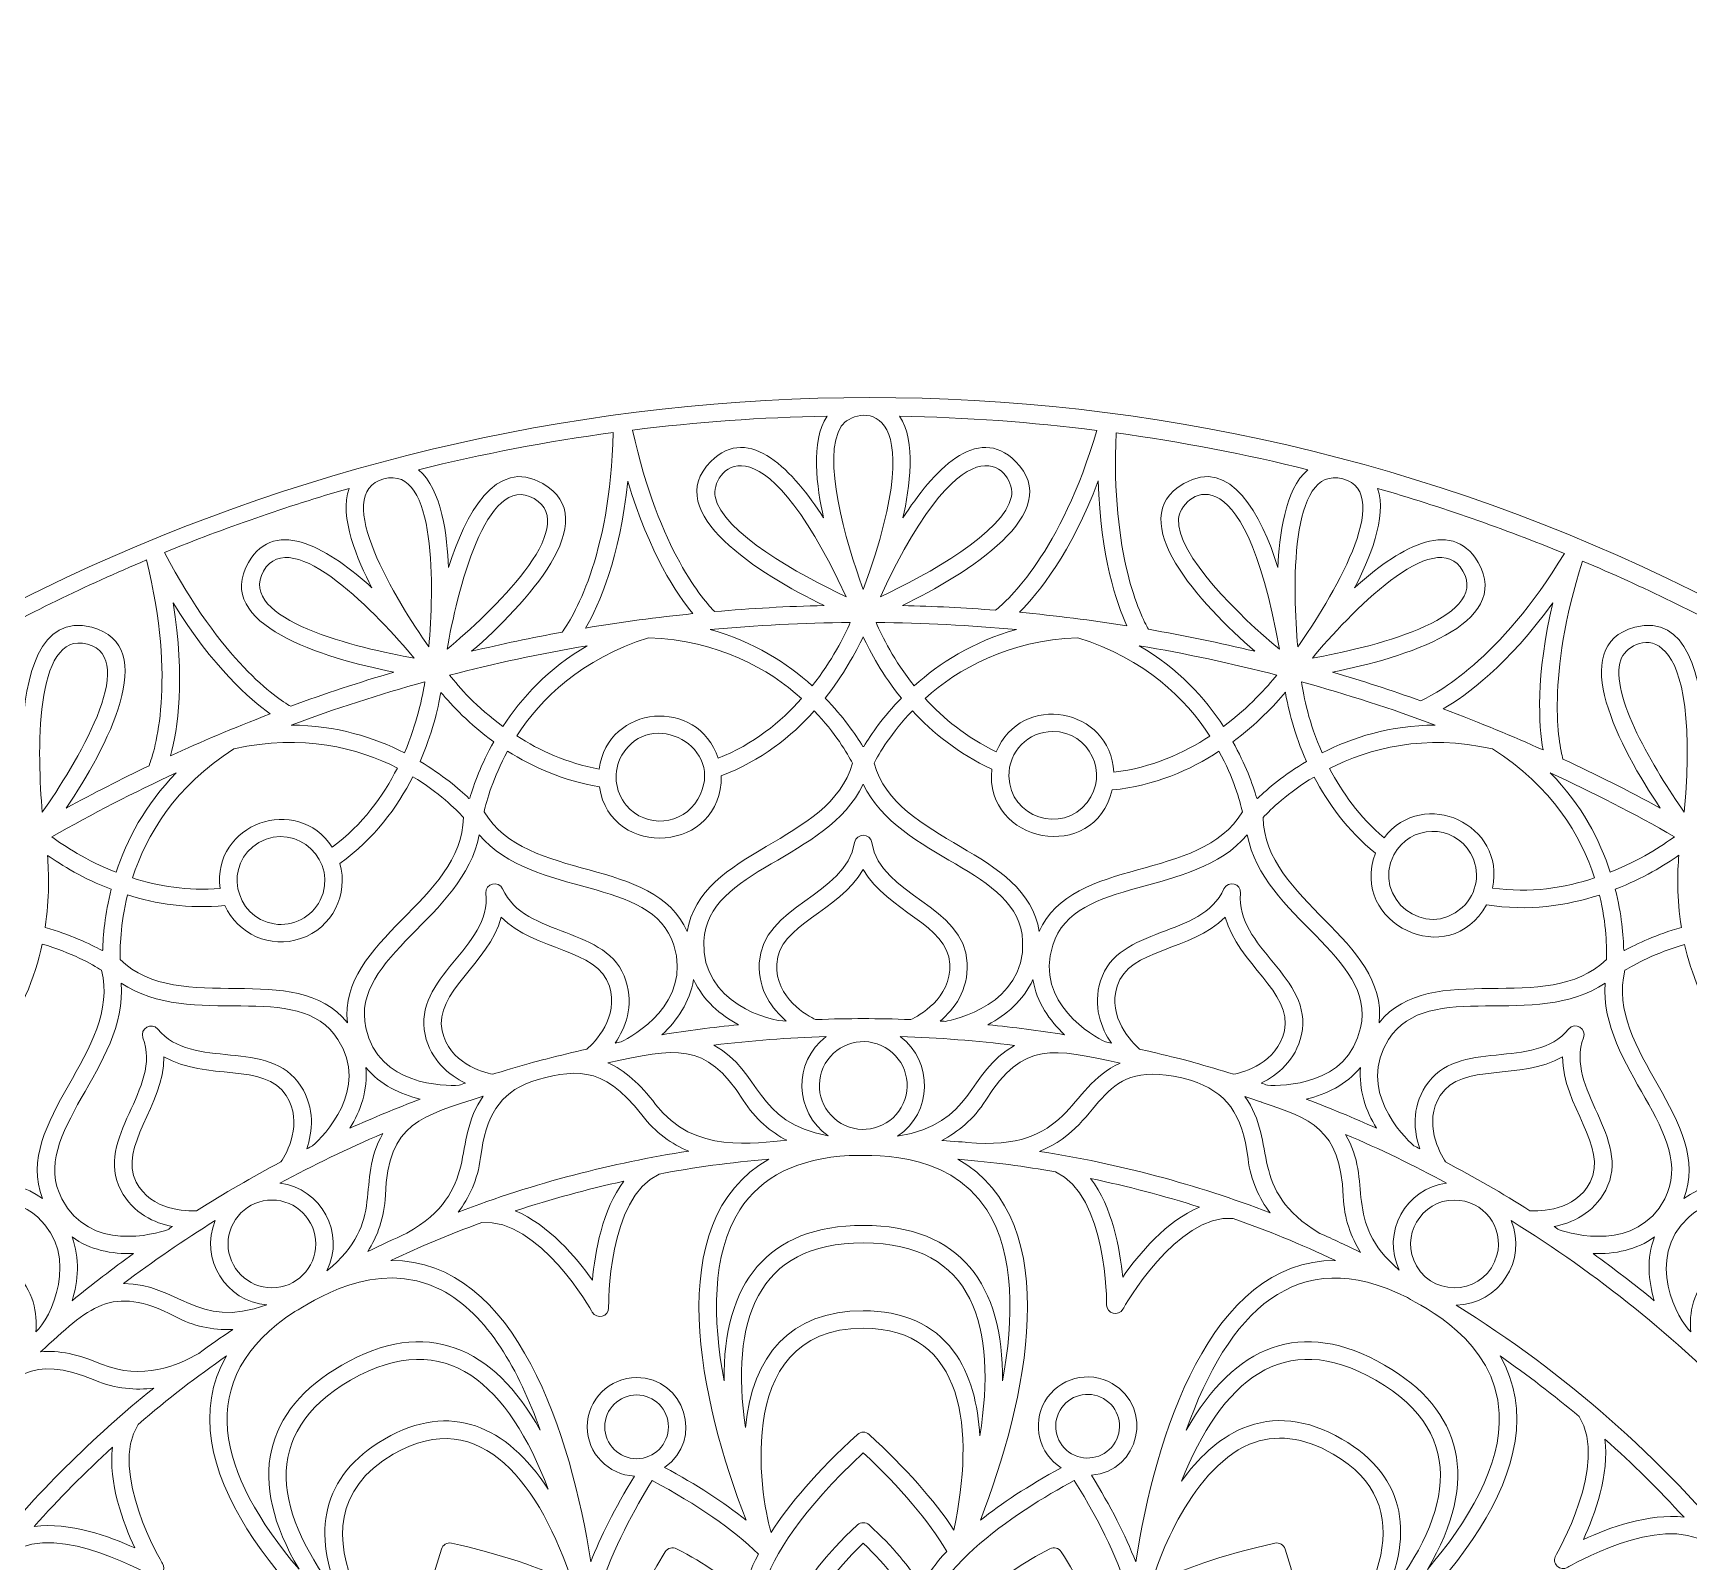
# Model space of a CAD drawing. Header units: inches. Extents: x -25 to 3711, y -26 to 945.
# Drawn here: x 298.4 to 678.3, y 594 to 944.8 of the extents above; entities that cross this region are included whole.
import ezdxf

# ---------------------------------------------------------------- set-up
doc = ezdxf.new("R2010")
doc.units = ezdxf.units.IN
doc.header["$MEASUREMENT"] = 0
doc.layers.add('_U+0421_U+043B_U+043E_U+0439 1', color=7, linetype='Continuous')

# ---------------------------------------------------------------- blocks, each defined once
blk = doc.blocks.new('block 2')
at = {"layer": '_U+0421_U+043B_U+043E_U+0439 1', "lineweight": 0}
for points, knots in [([(750.52, 771.98), (750.4, 772.1), (750.34, 772.18), (750.07, 772.33), (525.97, 944.79), (201.88, 855.08), (93.56, 598.99), (-24.91, 318.93), (179.57, 3), (488.84, 3), (892.5, 3), (1078.2, 519.12), (750.52, 771.98)], [0, 0, 0, 0, 1, 1, 1, 2, 2, 2, 3, 3, 3, 4, 4, 4, 4]), ([(483.8, 854.6), (486.86, 859.18), (505.45, 862.56), (488.84, 817.09), (484.79, 828.19), (479.18, 847.67), (483.8, 854.6)], [0, 0, 0, 0, 1, 1, 1, 2, 2, 2, 2]), ([(484.93, 815.47), (474.21, 820.45), (456.47, 830.26), (454.84, 838.43), (453.77, 843.83), (464.52, 859.35), (484.93, 815.47)], [0, 0, 0, 0, 1, 1, 1, 2, 2, 2, 2]), ([(492.76, 815.47), (513.11, 859.24), (523.93, 843.9), (522.84, 838.43), (521.21, 830.26), (503.48, 820.45), (492.76, 815.47)], [0, 0, 0, 0, 1, 1, 1, 2, 2, 2, 2]), ([(480.55, 856.91), (476.6, 851.15), (478.23, 840.39), (479.74, 833.54), (472.96, 844.13), (462.74, 855.38), (453.88, 846.52), (442.16, 834.8), (465.04, 820.69), (479.84, 813.45), (471.43, 813.26), (463.07, 812.79), (454.76, 812.06), (452.32, 814.47), (442.07, 825.91), (435.9, 853.71), (450.57, 855.54), (465.46, 856.62), (480.55, 856.91)], [0, 0, 0, 0, 1, 1, 1, 2, 2, 2, 3, 3, 3, 4, 4, 4, 5, 5, 5, 6, 6, 6, 6]), ([(542.4, 853.64), (534.29, 825.69), (521.89, 814.52), (519.21, 812.37), (512.12, 812.92), (505, 813.28), (497.85, 813.45), (512.64, 820.69), (535.53, 834.8), (523.8, 846.52), (514.95, 855.38), (504.73, 844.14), (497.95, 833.54), (499.45, 840.39), (501.08, 851.15), (497.14, 856.91), (512.43, 856.62), (527.53, 855.52), (542.4, 853.64)], [0, 0, 0, 0, 1, 1, 1, 2, 2, 2, 3, 3, 3, 4, 4, 4, 5, 5, 5, 6, 6, 6, 6]), ([(431.45, 853.13), (430.86, 824.28), (421.91, 810.27), (419.78, 807.34), (412.81, 806.06), (405.88, 804.6), (398.99, 802.94), (411.39, 813.78), (429.62, 833.19), (415.33, 841.44), (404.48, 847.71), (397.51, 834.21), (393.71, 822.21), (393.4, 829.2), (392.19, 840.09), (386.83, 844.62), (401.42, 848.23), (416.31, 851.08), (431.45, 853.13)], [0, 0, 0, 0, 1, 1, 1, 2, 2, 2, 3, 3, 3, 4, 4, 4, 5, 5, 5, 6, 6, 6, 6]), ([(546.85, 853.05), (561.78, 851), (576.46, 848.18), (590.86, 844.62), (585.5, 840.09), (584.29, 829.2), (583.97, 822.21), (580.17, 834.2), (573.21, 847.71), (562.36, 841.44), (548.06, 833.19), (566.29, 813.78), (578.69, 802.94), (570.61, 804.89), (562.47, 806.57), (554.27, 807.99), (552.47, 811.09), (545.63, 824.93), (546.85, 853.05)], [0, 0, 0, 0, 1, 1, 1, 2, 2, 2, 3, 3, 3, 4, 4, 4, 5, 5, 5, 6, 6, 6, 6]), ([(561.19, 833.38), (561.54, 838.69), (575.9, 851.45), (584.31, 803.41), (575.25, 811), (560.65, 825.07), (561.19, 833.38)], [0, 0, 0, 0, 1, 1, 1, 2, 2, 2, 2]), ([(378.84, 842.52), (391.17, 845.82), (390.31, 816.75), (389.17, 803.96), (381.86, 814.39), (366.5, 839.21), (378.84, 842.52)], [0, 0, 0, 0, 1, 1, 1, 2, 2, 2, 2]), ([(393.37, 803.42), (395.57, 815.97), (402.24, 844.38), (413.33, 837.98), (424.38, 831.6), (403.21, 811.65), (393.37, 803.42)], [0, 0, 0, 0, 1, 1, 1, 2, 2, 2, 2]), ([(598.84, 842.52), (611.17, 839.21), (595.87, 814.46), (588.51, 803.97), (587.39, 816.64), (586.49, 845.83), (598.84, 842.52)], [0, 0, 0, 0, 1, 1, 1, 2, 2, 2, 2]), ([(370.88, 840.34), (368.51, 833.75), (372.88, 823.75), (376.11, 817.52), (366.83, 826), (354.05, 834.19), (347.79, 823.34), (339.55, 809.09), (364.9, 801.38), (381.18, 798.17), (373.21, 795.83), (365.3, 793.21), (357.48, 790.34), (354.33, 792.14), (341.59, 800.62), (328.57, 825.63), (342.33, 831.25), (356.45, 836.17), (370.88, 840.34)], [0, 0, 0, 0, 1, 1, 1, 2, 2, 2, 3, 3, 3, 4, 4, 4, 5, 5, 5, 6, 6, 6, 6]), ([(449.78, 811.59), (441.52, 810.75), (433.31, 809.65), (425.15, 808.28), (428.26, 813.65), (433.04, 824.43), (434.8, 842.01), (439.84, 825.26), (446.13, 815.95), (449.78, 811.59)], [0, 0, 0, 0, 1, 1, 1, 2, 2, 2, 3, 3, 3, 3]), ([(549.34, 808.8), (541.17, 810.1), (532.94, 811.13), (524.67, 811.9), (529.05, 816.26), (536.49, 825.45), (542.76, 842.03), (543.29, 824.58), (546.94, 813.97), (549.34, 808.8)], [0, 0, 0, 0, 1, 1, 1, 2, 2, 2, 3, 3, 3, 3]), ([(649.69, 825.39), (634.79, 800.78), (620.09, 793.1), (616.73, 791.6), (610.04, 793.98), (603.3, 796.17), (596.51, 798.17), (612.77, 801.38), (638.14, 809.08), (629.9, 823.34), (623.64, 834.18), (610.87, 826.01), (601.58, 817.52), (604.8, 823.75), (609.17, 833.75), (606.81, 840.34), (621.44, 836.11), (635.75, 831.11), (649.69, 825.39)], [0, 0, 0, 0, 1, 1, 1, 2, 2, 2, 3, 3, 3, 4, 4, 4, 5, 5, 5, 6, 6, 6, 6]), ([(385.82, 801.39), (373.27, 803.58), (344.86, 810.27), (351.25, 821.35), (357.69, 832.49), (377.81, 810.95), (385.82, 801.39)], [0, 0, 0, 0, 1, 1, 1, 2, 2, 2, 2]), ([(591.87, 801.39), (600.05, 811.16), (620.04, 832.42), (626.43, 821.35), (632.81, 810.29), (604.51, 803.6), (591.87, 801.39)], [0, 0, 0, 0, 1, 1, 1, 2, 2, 2, 2]), ([(324.41, 823.9), (331.3, 795.87), (326.28, 780.03), (324.98, 776.67), (318.56, 773.61), (312.23, 770.39), (306.01, 766.99), (315.24, 780.74), (327.8, 804.2), (311.86, 808.47), (299.76, 811.71), (296.53, 796.87), (295.96, 784.29), (293.86, 790.92), (289.91, 801.04), (283.65, 804.1), (296.83, 811.39), (310.43, 818.01), (324.41, 823.9)], [0, 0, 0, 0, 1, 1, 1, 2, 2, 2, 3, 3, 3, 4, 4, 4, 5, 5, 5, 6, 6, 6, 6]), ([(694.03, 804.1), (687.78, 801.03), (683.83, 790.92), (681.73, 784.29), (681.16, 796.85), (677.93, 811.71), (665.82, 808.46), (649.89, 804.19), (662.44, 780.74), (671.68, 766.99), (664.38, 770.97), (656.93, 774.71), (649.36, 778.22), (648.43, 781.65), (645.38, 796.79), (653.85, 823.66), (667.63, 817.83), (681.04, 811.29), (694.03, 804.1)], [0, 0, 0, 0, 1, 1, 1, 2, 2, 2, 3, 3, 3, 4, 4, 4, 5, 5, 5, 6, 6, 6, 6]), ([(330.52, 814.06), (339.68, 799.24), (348.14, 791.87), (352.8, 788.59), (343.84, 785.16), (337.09, 782.25), (329.93, 778.97), (331.54, 784.96), (333.37, 796.62), (330.52, 814.06)], [0, 0, 0, 0, 1, 1, 1, 2, 2, 2, 3, 3, 3, 3]), ([(644.8, 780.32), (637.8, 783.45), (630.81, 786.39), (621.85, 789.73), (627.23, 792.83), (636.75, 799.78), (647.05, 814.1), (643.05, 797.13), (643.82, 785.93), (644.8, 780.32)], [0, 0, 0, 0, 1, 1, 1, 2, 2, 2, 3, 3, 3, 3]), ([(677.19, 766.05), (670.4, 775.72), (659.94, 793.08), (662.61, 800.97), (664.38, 806.2), (681.46, 814.26), (677.19, 766.05)], [0, 0, 0, 0, 1, 1, 1, 2, 2, 2, 2]), ([(477.15, 795.04), (471.42, 800.19), (463.72, 805.18), (453.71, 807.93), (464.31, 808.91), (475.04, 809.45), (485.87, 809.54), (484.48, 806.37), (481.68, 800.8), (477.15, 795.04)], [0, 0, 0, 0, 1, 1, 1, 2, 2, 2, 3, 3, 3, 3]), ([(500.54, 795.04), (495.9, 800.82), (493.14, 806.39), (491.78, 809.54), (502.62, 809.45), (513.36, 808.91), (523.97, 807.93), (513.97, 805.18), (506.26, 800.19), (500.54, 795.04)], [0, 0, 0, 0, 1, 1, 1, 2, 2, 2, 3, 3, 3, 3]), ([(300.5, 766.05), (299.37, 778.72), (298.47, 807.9), (310.83, 804.6), (323.15, 801.3), (307.87, 776.55), (300.5, 766.05)], [0, 0, 0, 0, 1, 1, 1, 2, 2, 2, 2]), ([(474.68, 792.09), (469.92, 786.75), (463.63, 781.59), (455.55, 778.39), (450.96, 792.58), (430.21, 790.72), (428.25, 775.93), (420.86, 777.3), (414.54, 780.2), (409.35, 783.53), (414.87, 792.04), (424.17, 801.25), (439.6, 806.05), (455.77, 805.4), (467.14, 798.9), (474.68, 792.09)], [0, 0, 0, 0, 1, 1, 1, 2, 2, 2, 3, 3, 3, 4, 4, 4, 5, 5, 5, 5]), ([(497.59, 792.22), (493.44, 787.97), (490.62, 783.89), (488.94, 781.12), (488.91, 781.12), (488.77, 781.12), (488.74, 781.12), (487.06, 783.89), (484.24, 787.97), (480.09, 792.22), (484.33, 797.54), (487.15, 802.73), (488.81, 806.29), (490.46, 802.73), (493.27, 797.54), (497.59, 792.22)], [0, 0, 0, 0, 1, 1, 1, 2, 2, 2, 3, 3, 3, 4, 4, 4, 5, 5, 5, 5]), ([(568.36, 783.5), (562.38, 779.57), (554.96, 776.21), (546.34, 775.21), (545.58, 790), (525.08, 793.74), (519.33, 779.89), (512.55, 783.13), (507.19, 787.57), (503.04, 792.12), (510.58, 798.92), (521.94, 805.4), (538.09, 806.05), (553.54, 801.24), (562.83, 792.03), (568.36, 783.5)], [0, 0, 0, 0, 1, 1, 1, 2, 2, 2, 3, 3, 3, 4, 4, 4, 5, 5, 5, 5]), ([(406.17, 785.7), (400.17, 790.1), (396.05, 794.79), (393.93, 797.47), (404.17, 800.13), (414.7, 802.4), (425.53, 804.24), (416.55, 798.99), (410.38, 792.17), (406.17, 785.7)], [0, 0, 0, 0, 1, 1, 1, 2, 2, 2, 3, 3, 3, 3]), ([(571.5, 785.71), (567.3, 792.17), (561.13, 798.99), (552.15, 804.24), (562.83, 802.43), (573.36, 800.17), (583.72, 797.48), (581.55, 794.8), (577.39, 790.12), (571.5, 785.71)], [0, 0, 0, 0, 1, 1, 1, 2, 2, 2, 3, 3, 3, 3]), ([(383.58, 779.65), (376.71, 783.14), (367.98, 785.96), (357.6, 786.03), (367.63, 789.76), (377.86, 793.07), (388.26, 795.95), (387.73, 792.54), (386.47, 786.41), (383.58, 779.65)], [0, 0, 0, 0, 1, 1, 1, 2, 2, 2, 3, 3, 3, 3]), ([(594.1, 779.65), (591.1, 786.46), (589.88, 792.58), (589.39, 795.96), (599.8, 793.08), (610.04, 789.76), (620.08, 786.03), (609.7, 785.96), (600.97, 783.14), (594.1, 779.65)], [0, 0, 0, 0, 1, 1, 1, 2, 2, 2, 3, 3, 3, 3]), ([(404.06, 782.21), (401.15, 777.03), (399.49, 772.36), (398.58, 769.25), (398.55, 769.24), (398.42, 769.21), (398.39, 769.19), (396.05, 771.44), (392.27, 774.65), (387.16, 777.68), (389.88, 783.91), (391.26, 789.66), (391.94, 793.53), (394.45, 790.51), (398.51, 786.23), (404.06, 782.21)], [0, 0, 0, 0, 1, 1, 1, 2, 2, 2, 3, 3, 3, 4, 4, 4, 5, 5, 5, 5]), ([(433.47, 779.1), (439.96, 790.33), (457.76, 780.9), (450.91, 769.03), (447.45, 763.03), (439, 762.2), (434.47, 767.61), (431.81, 770.8), (431.34, 775.41), (433.47, 779.1)], [0, 0, 0, 0, 1, 1, 1, 2, 2, 2, 3, 3, 3, 3]), ([(590.52, 777.68), (585.42, 774.65), (581.64, 771.44), (579.3, 769.19), (579.27, 769.21), (579.13, 769.24), (579.1, 769.25), (578.2, 772.36), (576.53, 777.03), (573.62, 782.21), (579.09, 786.25), (583.16, 790.53), (585.69, 793.55), (586.35, 789.68), (587.72, 783.94), (590.52, 777.68)], [0, 0, 0, 0, 1, 1, 1, 2, 2, 2, 3, 3, 3, 4, 4, 4, 5, 5, 5, 5]), ([(456.25, 774.37), (465.37, 777.8), (472.36, 783.43), (477.6, 789.27), (482.42, 784.24), (485.21, 779.49), (486.38, 777.26), (481.23, 758.89), (451.35, 757.52), (448.48, 738.62), (440.8, 756.13), (411.59, 749.72), (401.86, 766.13), (402.42, 768.59), (403.89, 773.92), (407.26, 780.04), (412.98, 776.41), (420, 773.26), (428.3, 771.85), (430.94, 754.84), (456.69, 756.85), (456.25, 774.37)], [0, 0, 0, 0, 1, 1, 1, 2, 2, 2, 3, 3, 3, 4, 4, 4, 5, 5, 5, 6, 6, 6, 7, 7, 7, 7]), ([(545.97, 771.14), (555.67, 772.09), (563.88, 775.72), (570.45, 780), (573.8, 773.9), (575.27, 768.58), (575.82, 766.13), (566.1, 749.72), (536.88, 756.13), (529.21, 738.62), (526.33, 757.52), (496.45, 758.89), (491.31, 777.26), (492.48, 779.49), (495.28, 784.26), (500.12, 789.3), (504.7, 784.31), (510.67, 779.45), (518.33, 775.94), (516.49, 758.87), (541.85, 754.01), (545.97, 771.14)], [0, 0, 0, 0, 1, 1, 1, 2, 2, 2, 3, 3, 3, 4, 4, 4, 5, 5, 5, 6, 6, 6, 7, 7, 7, 7]), ([(381.95, 776.16), (378.74, 769.77), (374, 763.15), (367.03, 757.98), (358.98, 770.41), (339.36, 763.4), (341.29, 748.52), (333.85, 747.94), (327.04, 749.09), (321.19, 750.94), (324.35, 760.64), (330.93, 771.99), (344.47, 780.56), (360.25, 784.12), (372.91, 780.79), (381.95, 776.16)], [0, 0, 0, 0, 1, 1, 1, 2, 2, 2, 3, 3, 3, 4, 4, 4, 5, 5, 5, 5]), ([(522.26, 774.26), (522.15, 779.98), (526.7, 784.55), (532.31, 784.55), (540.83, 784.55), (545.29, 774.76), (540.24, 768.29), (534.42, 760.85), (522.47, 764.82), (522.26, 774.26)], [0, 0, 0, 0, 1, 1, 1, 2, 2, 2, 3, 3, 3, 3]), ([(633.22, 780.55), (646.9, 771.91), (653.49, 760.61), (656.62, 750.94), (649.83, 748.69), (641.8, 747.37), (633.21, 748.63), (636.32, 763.16), (617.43, 771.97), (608.32, 760.15), (602.65, 765), (598.65, 770.63), (595.82, 776.07), (604.91, 780.7), (617.59, 784.07), (633.22, 780.55)], [0, 0, 0, 0, 1, 1, 1, 2, 2, 2, 3, 3, 3, 4, 4, 4, 5, 5, 5, 5]), ([(331.23, 775.06), (323.99, 767.69), (319.83, 759.55), (317.45, 752.25), (310.59, 754.92), (305.44, 758.33), (302.68, 760.38), (311.96, 765.66), (321.48, 770.56), (331.23, 775.06)], [0, 0, 0, 0, 1, 1, 1, 2, 2, 2, 3, 3, 3, 3]), ([(660.23, 752.26), (657.85, 759.56), (653.7, 767.7), (646.45, 775.06), (656.19, 770.57), (665.7, 765.68), (674.97, 760.4), (672.17, 758.36), (666.98, 754.96), (660.23, 752.26)], [0, 0, 0, 0, 1, 1, 1, 2, 2, 2, 3, 3, 3, 3]), ([(359.75, 737.01), (367.06, 739.49), (370.83, 747.22), (368.75, 754.27), (376.67, 759.94), (381.96, 767.19), (385.51, 774.18), (391.47, 770.57), (395.4, 766.7), (397.1, 764.85), (396.89, 745.78), (368.38, 736.72), (370.49, 717.72), (358.55, 732.65), (332.01, 718.91), (318.36, 732.22), (318.29, 734.7), (318.38, 740.24), (320.07, 747.03), (326.51, 745.03), (334.06, 743.82), (342.4, 744.6), (345.33, 738.06), (352.8, 734.65), (359.75, 737.01)], [0, 0, 0, 0, 1, 1, 1, 2, 2, 2, 3, 3, 3, 4, 4, 4, 5, 5, 5, 6, 6, 6, 7, 7, 7, 8, 8, 8, 8]), ([(525.41, 736.41), (526.06, 721.86), (509.56, 718.39), (507.68, 718.04), (507.29, 718.07), (506.9, 718.09), (506.5, 718.11), (509.67, 720.82), (512.97, 725.15), (512.7, 731.36), (512.1, 744.73), (492.78, 746.75), (490.82, 759.07), (490.46, 761.3), (487.23, 761.31), (486.87, 759.07), (484.9, 746.75), (465.58, 744.73), (464.99, 731.36), (464.71, 725.15), (468.01, 720.82), (471.18, 718.11), (467.6, 717.9), (451.64, 722.34), (452.27, 736.41), (453.02, 753.19), (480.48, 754.97), (488.84, 772.44), (497.2, 754.97), (524.66, 753.19), (525.41, 736.41)], [0, 0, 0, 0, 1, 1, 1, 2, 2, 2, 3, 3, 3, 4, 4, 4, 5, 5, 5, 6, 6, 6, 7, 7, 7, 8, 8, 8, 9, 9, 9, 10, 10, 10, 10]), ([(631.8, 744.8), (641.41, 743.21), (650.29, 744.59), (657.74, 747.02), (659.4, 740.26), (659.44, 734.75), (659.34, 732.23), (645.7, 718.9), (619.14, 732.65), (607.19, 717.72), (609.3, 736.72), (580.82, 745.77), (580.58, 764.83), (582.29, 766.65), (586.27, 770.5), (592.26, 774.1), (595.4, 768.13), (599.89, 761.94), (606.34, 756.6), (600.22, 740.54), (623.34, 729.27), (631.8, 744.8)], [0, 0, 0, 0, 1, 1, 1, 2, 2, 2, 3, 3, 3, 4, 4, 4, 5, 5, 5, 6, 6, 6, 7, 7, 7, 7]), ([(350.21, 759.05), (358.86, 764.05), (368.66, 754.62), (364.25, 745.82), (364.25, 745.82), (364.25, 745.82), (364.25, 745.82), (362.31, 741.95), (358.04, 739.71), (353.7, 740.39), (344.51, 741.84), (341.9, 754.26), (350.21, 759.05)], [0, 0, 0, 0, 1, 1, 1, 2, 2, 2, 3, 3, 3, 4, 4, 4, 4]), ([(445.38, 735.5), (449.59, 722.2), (435.97, 714.65), (433.3, 713.31), (432.84, 713.22), (432.38, 713.14), (431.92, 713.05), (434.25, 716.47), (436.26, 721.47), (434.4, 727.33), (430.37, 740.09), (411.18, 737.05), (406.1, 748.44), (405.18, 750.5), (402.05, 749.67), (402.28, 747.42), (403.57, 735), (385.44, 728.06), (388.32, 714.99), (389.64, 709.02), (393.83, 705.7), (397.55, 703.88), (397.06, 703.72), (396.58, 703.55), (396.1, 703.38), (392.69, 703.21), (377.69, 703.18), (374.73, 716.57), (371.11, 732.98), (397.18, 741.81), (400.73, 760.84), (413.32, 746.13), (440.31, 751.52), (445.38, 735.5)], [0, 0, 0, 0, 1, 1, 1, 2, 2, 2, 3, 3, 3, 4, 4, 4, 5, 5, 5, 6, 6, 6, 7, 7, 7, 8, 8, 8, 9, 9, 9, 10, 10, 10, 11, 11, 11, 11]), ([(602.95, 716.57), (600.01, 703.22), (584.98, 703.21), (581.58, 703.38), (581.1, 703.55), (580.62, 703.72), (580.14, 703.88), (583.86, 705.69), (588.05, 709.02), (589.37, 714.99), (592.25, 728.05), (574.11, 735.01), (575.4, 747.41), (575.64, 749.67), (572.51, 750.5), (571.59, 748.44), (566.5, 737.04), (547.32, 740.09), (543.28, 727.33), (541.43, 721.47), (543.43, 716.47), (545.76, 713.04), (545.3, 713.14), (544.84, 713.22), (544.38, 713.31), (541.71, 714.64), (528.08, 722.15), (532.3, 735.5), (537.37, 751.52), (564.36, 746.13), (576.95, 760.84), (580.51, 741.8), (606.57, 732.98), (602.95, 716.57)], [0, 0, 0, 0, 1, 1, 1, 2, 2, 2, 3, 3, 3, 4, 4, 4, 5, 5, 5, 6, 6, 6, 7, 7, 7, 8, 8, 8, 9, 9, 9, 10, 10, 10, 11, 11, 11, 11]), ([(610.56, 756.22), (614.25, 763.31), (624.26, 763.41), (628.19, 756.6), (630.54, 752.53), (629.75, 747.35), (626.28, 744.16), (617.91, 736.45), (605.43, 746.37), (610.56, 756.22)], [0, 0, 0, 0, 1, 1, 1, 2, 2, 2, 3, 3, 3, 3]), ([(301.67, 756.13), (304.88, 753.87), (309.9, 750.78), (316.31, 748.34), (314.84, 742.58), (314.44, 737.64), (314.37, 734.39), (314.34, 734.38), (314.23, 734.31), (314.2, 734.29), (311.36, 735.85), (306.86, 737.99), (301.16, 739.59), (302.17, 746.31), (302.01, 752.21), (301.67, 756.13)], [0, 0, 0, 0, 1, 1, 1, 2, 2, 2, 3, 3, 3, 4, 4, 4, 5, 5, 5, 5]), ([(676.53, 739.59), (670.82, 737.99), (666.33, 735.85), (663.49, 734.29), (663.46, 734.31), (663.34, 734.38), (663.31, 734.39), (663.24, 737.64), (662.84, 742.58), (661.38, 748.33), (667.7, 750.82), (672.74, 753.9), (675.97, 756.16), (675.6, 752.25), (675.44, 746.36), (676.53, 739.59)], [0, 0, 0, 0, 1, 1, 1, 2, 2, 2, 3, 3, 3, 4, 4, 4, 5, 5, 5, 5]), ([(499.77, 718.44), (491.77, 718.74), (485.96, 718.74), (477.91, 718.44), (476.21, 719.25), (468.63, 723.3), (468.98, 731.18), (469.39, 740.28), (483.29, 743.21), (488.84, 752.87), (494.39, 743.21), (508.3, 740.28), (508.7, 731.18), (509.05, 723.3), (501.47, 719.25), (499.77, 718.44)], [0, 0, 0, 0, 1, 1, 1, 2, 2, 2, 3, 3, 3, 4, 4, 4, 5, 5, 5, 5]), ([(425.46, 711.67), (422.38, 710.98), (419.33, 710.23), (416.29, 709.43), (415.53, 709.46), (404.57, 706.13), (403.85, 705.91), (401.53, 706.39), (393.84, 708.51), (392.23, 715.85), (390.26, 724.74), (402.93, 731.16), (405.79, 741.94), (413.66, 734.04), (427.84, 734.81), (430.59, 726.13), (432.87, 718.93), (427.19, 713.21), (425.46, 711.67)], [0, 0, 0, 0, 1, 1, 1, 2, 2, 2, 3, 3, 3, 4, 4, 4, 5, 5, 5, 6, 6, 6, 6]), ([(573.83, 705.91), (570.8, 706.85), (567.75, 707.74), (564.69, 708.57), (564.09, 708.92), (552.85, 711.53), (552.23, 711.67), (550.49, 713.21), (544.82, 718.93), (547.09, 726.13), (549.84, 734.81), (564.03, 734.04), (571.89, 741.94), (574.75, 731.17), (587.42, 724.74), (585.46, 715.85), (583.84, 708.51), (576.15, 706.39), (573.83, 705.91)], [0, 0, 0, 0, 1, 1, 1, 2, 2, 2, 3, 3, 3, 4, 4, 4, 5, 5, 5, 6, 6, 6, 6]), ([(300.47, 735.78), (307.16, 733.83), (311.96, 731.12), (314.08, 729.77), (318.81, 711.29), (293.62, 695.16), (300.57, 677.36), (285.18, 688.68), (263.1, 668.54), (246.47, 677.87), (245.75, 680.25), (244.41, 685.62), (244.29, 692.62), (251.02, 692.35), (258.64, 693.14), (266.49, 696.05), (274.48, 686.12), (291.48, 691.32), (291.48, 704.91), (291.48, 707.54), (290.71, 710.1), (289.43, 712.21), (295.61, 719.73), (298.85, 728.11), (300.47, 735.78)], [0, 0, 0, 0, 1, 1, 1, 2, 2, 2, 3, 3, 3, 4, 4, 4, 5, 5, 5, 6, 6, 6, 7, 7, 7, 8, 8, 8, 8]), ([(686.35, 715.12), (676.21, 701.18), (695.87, 684.5), (707.89, 697.14), (715.51, 693.68), (724.09, 692.06), (733.52, 692.57), (733.37, 685.61), (731.98, 680.28), (731.23, 677.88), (714.61, 668.52), (692.51, 688.68), (677.11, 677.36), (684.07, 695.15), (658.9, 711.27), (663.6, 729.75), (665.72, 731.06), (670.56, 733.75), (677.28, 735.68), (678.77, 729.1), (681.5, 721.95), (686.35, 715.12)], [0, 0, 0, 0, 1, 1, 1, 2, 2, 2, 3, 3, 3, 4, 4, 4, 5, 5, 5, 6, 6, 6, 7, 7, 7, 7]), ([(318.62, 726.83), (334.57, 715.9), (359.28, 728.06), (368.31, 713.91), (375.67, 702.39), (365.05, 691.76), (362.52, 689.48), (362.07, 689.25), (361.61, 689.03), (361.15, 688.81), (362.5, 692.71), (363.11, 698.03), (359.82, 703.18), (352.62, 714.46), (334.88, 706.55), (327.02, 716.24), (325.59, 717.99), (322.79, 716.38), (323.6, 714.26), (328.05, 702.61), (312.34, 691.2), (318.5, 679.33), (321.34, 673.86), (326.29, 671.75), (330.36, 670.98), (329.97, 670.72), (329.59, 670.46), (329.2, 670.19), (326.37, 669.25), (311.4, 664.96), (304.97, 677.34), (297.22, 692.25), (320.12, 707.52), (318.62, 726.83)], [0, 0, 0, 0, 1, 1, 1, 2, 2, 2, 3, 3, 3, 4, 4, 4, 5, 5, 5, 6, 6, 6, 7, 7, 7, 8, 8, 8, 9, 9, 9, 10, 10, 10, 11, 11, 11, 11]), ([(442.66, 714.97), (446.08, 718.17), (449.07, 722.45), (449.92, 727.63), (452.09, 722.83), (456.1, 719.47), (460.24, 717.26), (454.34, 716.68), (448.48, 715.9), (442.66, 714.97)], [0, 0, 0, 0, 1, 1, 1, 2, 2, 2, 3, 3, 3, 3]), ([(517.45, 717.27), (521.59, 719.47), (525.59, 722.83), (527.76, 727.63), (528.61, 722.45), (531.6, 718.17), (535.03, 714.97), (529.21, 715.9), (523.35, 716.68), (517.45, 717.27)], [0, 0, 0, 0, 1, 1, 1, 2, 2, 2, 3, 3, 3, 3]), ([(672.72, 677.34), (666.29, 664.96), (651.32, 669.25), (648.49, 670.19), (648.1, 670.45), (647.71, 670.72), (647.32, 670.98), (651.39, 671.75), (656.35, 673.86), (659.18, 679.33), (665.35, 691.2), (649.63, 702.61), (654.09, 714.26), (654.9, 716.38), (652.1, 718), (650.67, 716.24), (642.81, 706.56), (625.06, 714.46), (617.86, 703.18), (614.57, 698.03), (615.19, 692.71), (616.53, 688.81), (616.08, 689.03), (615.62, 689.25), (615.16, 689.48), (612.63, 691.76), (602.02, 702.39), (609.38, 713.91), (618.42, 728.07), (643.09, 715.88), (659.06, 726.83), (657.57, 707.54), (680.46, 692.24), (672.72, 677.34)], [0, 0, 0, 0, 1, 1, 1, 2, 2, 2, 3, 3, 3, 4, 4, 4, 5, 5, 5, 6, 6, 6, 7, 7, 7, 8, 8, 8, 9, 9, 9, 10, 10, 10, 11, 11, 11, 11]), ([(480.33, 714.53), (472.66, 708.7), (473.03, 697.17), (480.82, 691.77), (463.82, 694.9), (465.64, 706.43), (454.59, 712.59), (463.06, 713.61), (471.65, 714.27), (480.33, 714.53)], [0, 0, 0, 0, 1, 1, 1, 2, 2, 2, 3, 3, 3, 3]), ([(480.12, 708.35), (482.91, 713.17), (489.06, 714.82), (493.88, 712.04), (498.69, 709.26), (500.34, 703.09), (497.56, 698.28), (494.79, 693.48), (488.62, 691.82), (483.81, 694.6), (478.99, 697.38), (477.34, 703.53), (480.12, 708.35)], [0, 0, 0, 0, 1, 1, 1, 2, 2, 2, 3, 3, 3, 4, 4, 4, 4]), ([(523.54, 712.53), (512.51, 706.3), (514.35, 694.52), (496.71, 691.66), (504.71, 697.05), (504.99, 708.74), (497.33, 714.53), (506.17, 714.27), (514.92, 713.6), (523.54, 712.53)], [0, 0, 0, 0, 1, 1, 1, 2, 2, 2, 3, 3, 3, 3]), ([(461.28, 699.98), (464.07, 695.55), (467.66, 692.64), (471.33, 690.74), (464.03, 690.26), (450.05, 687.35), (441.21, 698.98), (437.63, 703.69), (434.1, 706.82), (430.24, 708.54), (445.68, 711.81), (452.64, 713.67), (461.28, 699.98)], [0, 0, 0, 0, 1, 1, 1, 2, 2, 2, 3, 3, 3, 4, 4, 4, 4]), ([(547.8, 708.46), (535.22, 702.69), (536.71, 688.07), (512.6, 690.25), (511.92, 690.35), (507.53, 690.66), (506.84, 690.71), (510.53, 692.61), (514.15, 695.53), (516.96, 699.98), (525.6, 713.67), (532.42, 711.74), (547.8, 708.46)], [0, 0, 0, 0, 1, 1, 1, 2, 2, 2, 3, 3, 3, 4, 4, 4, 4]), ([(529.29, 688.2), (545.35, 694.76), (541.63, 710.67), (563.92, 704.53), (572.24, 701.85), (575.79, 696.88), (577.11, 686.52), (577.76, 681.44), (579.72, 677.35), (582.17, 674.11), (565.18, 680.65), (547.47, 685.37), (529.29, 688.2)], [0, 0, 0, 0, 1, 1, 1, 2, 2, 2, 3, 3, 3, 4, 4, 4, 4]), ([(355.26, 685.78), (348.68, 682.31), (342.22, 678.58), (335.91, 674.58), (333.63, 674.46), (325.51, 674.51), (322.05, 681.17), (317.86, 689.25), (328.43, 698.74), (328.41, 709.88), (338.05, 704.28), (351.55, 708.71), (356.45, 701.03), (360.49, 694.7), (356.56, 687.77), (355.26, 685.78)], [0, 0, 0, 0, 1, 1, 1, 2, 2, 2, 3, 3, 3, 4, 4, 4, 5, 5, 5, 5]), ([(374.73, 707.48), (378.02, 703.46), (382.68, 701.26), (387.2, 700.19), (381.76, 698.13), (376.38, 695.9), (371.08, 693.51), (373.52, 697.46), (375.24, 702.31), (374.73, 707.48)], [0, 0, 0, 0, 1, 1, 1, 2, 2, 2, 3, 3, 3, 3]), ([(395.89, 674.25), (398.39, 677.51), (400.39, 681.64), (401.05, 686.8), (402.27, 696.42), (405.42, 701.39), (412.54, 704.19), (422.05, 706.86), (428.89, 708.57), (438.03, 696.56), (441.18, 692.41), (444.99, 689.84), (448.79, 688.26), (431.33, 685.57), (413.46, 680.98), (395.89, 674.25)], [0, 0, 0, 0, 1, 1, 1, 2, 2, 2, 3, 3, 3, 4, 4, 4, 5, 5, 5, 5]), ([(606.6, 693.51), (601.3, 695.9), (595.93, 698.13), (590.49, 700.19), (595, 701.26), (599.66, 703.46), (602.95, 707.48), (602.44, 702.31), (604.17, 697.46), (606.6, 693.51)], [0, 0, 0, 0, 1, 1, 1, 2, 2, 2, 3, 3, 3, 3]), ([(641.78, 674.58), (635.47, 678.58), (629.01, 682.3), (622.43, 685.78), (621.16, 687.75), (617.22, 694.75), (621.23, 701.03), (626.14, 708.71), (639.64, 704.29), (649.28, 709.88), (649.25, 698.73), (659.83, 689.26), (655.63, 681.17), (652.15, 674.46), (644.09, 674.44), (641.78, 674.58)], [0, 0, 0, 0, 1, 1, 1, 2, 2, 2, 3, 3, 3, 4, 4, 4, 5, 5, 5, 5]), ([(384.13, 669.4), (381.12, 668.07), (378.14, 666.67), (375.19, 665.23), (377.37, 668.69), (379, 672.96), (379.2, 678.13), (379.85, 694.8), (387.51, 696.29), (401.66, 700.89), (394.13, 690.25), (401.23, 679.23), (384.13, 669.4)], [0, 0, 0, 0, 1, 1, 1, 2, 2, 2, 3, 3, 3, 4, 4, 4, 4]), ([(598.96, 677.86), (599.16, 672.72), (600.77, 668.47), (602.94, 665.01), (599.85, 666.53), (596.73, 668), (593.59, 669.39), (576.9, 679.33), (584.05, 690.18), (576.38, 700.77), (579.81, 699.65), (580.15, 699.53), (580.15, 699.53), (591.4, 695.68), (598.34, 693.57), (598.96, 677.86)], [0, 0, 0, 0, 1, 1, 1, 2, 2, 2, 3, 3, 3, 4, 4, 4, 5, 5, 5, 5]), ([(378.62, 692.29), (372.15, 681.3), (379.68, 672.1), (365.81, 660.8), (370.07, 669.47), (364.48, 679.68), (354.99, 680.91), (362.66, 685.05), (370.54, 688.85), (378.62, 692.29)], [0, 0, 0, 0, 1, 1, 1, 2, 2, 2, 3, 3, 3, 3]), ([(622.68, 680.91), (613.21, 679.69), (607.74, 669.55), (611.79, 660.98), (598.65, 672.16), (605.96, 681.26), (599.48, 692.1), (607.41, 688.72), (615.15, 684.98), (622.68, 680.91)], [0, 0, 0, 0, 1, 1, 1, 2, 2, 2, 3, 3, 3, 3]), ([(485.63, 687.24), (489.21, 687.15), (508.07, 689.01), (517.17, 674.77), (523.67, 664.61), (523.38, 649.64), (520.79, 635.55), (521.04, 657.45), (511.23, 671.22), (488.84, 671.22), (466.84, 671.22), (456.63, 657.9), (456.9, 635.52), (454.3, 649.62), (454, 664.59), (460.51, 674.77), (465.41, 682.43), (473.86, 686.61), (485.63, 687.24)], [0, 0, 0, 0, 1, 1, 1, 2, 2, 2, 3, 3, 3, 4, 4, 4, 5, 5, 5, 6, 6, 6, 6]), ([(248.12, 672.73), (266.37, 666.29), (287.05, 684.45), (299.45, 673.11), (309.37, 664.04), (302.34, 649.75), (299.02, 646.8), (299.35, 650.95), (298.62, 656.35), (294.03, 660.55), (284.16, 669.58), (269.07, 657.35), (258.97, 664.67), (257.14, 666), (254.84, 663.71), (256.17, 661.88), (263.49, 651.77), (251.26, 636.69), (260.29, 626.81), (263.92, 622.85), (268.78, 621.41), (274.04, 621.82), (271.65, 619.12), (257.27, 610.97), (247.74, 621.39), (236.39, 633.79), (254.56, 654.47), (248.12, 672.73)], [0, 0, 0, 0, 1, 1, 1, 2, 2, 2, 3, 3, 3, 4, 4, 4, 5, 5, 5, 6, 6, 6, 7, 7, 7, 8, 8, 8, 9, 9, 9, 9]), ([(401.3, 671.87), (414.29, 673.08), (426.56, 651.55), (426.68, 651.33), (427.69, 649.53), (430.46, 650.27), (430.43, 652.34), (430.42, 652.6), (430.17, 677.57), (442, 683.01), (449.98, 684.5), (458.54, 685.7), (467.15, 686.4), (441.99, 672.09), (451.51, 630.57), (461.96, 603.58), (456.83, 607.68), (450.58, 611.74), (443.26, 615.7), (452.37, 622), (447.89, 636.31), (436.84, 636.31), (430.61, 636.31), (425.53, 631.24), (425.53, 625), (425.53, 618.92), (430.35, 613.96), (436.37, 613.71), (431.78, 606.24), (428.55, 599.71), (426.33, 594.02), (421.88, 622.71), (409.35, 663.3), (380.48, 663.17), (387.2, 666.32), (393.89, 669.16), (401.3, 671.87)], [0, 0, 0, 0, 1, 1, 1, 2, 2, 2, 3, 3, 3, 4, 4, 4, 5, 5, 5, 6, 6, 6, 7, 7, 7, 8, 8, 8, 9, 9, 9, 10, 10, 10, 11, 11, 11, 12, 12, 12, 12]), ([(532.95, 683.51), (544.82, 678.05), (544.68, 653.28), (544.68, 653.02), (544.65, 650.96), (547.42, 650.22), (548.43, 652.03), (548.55, 652.25), (560.77, 673.96), (573.74, 672.81), (581.48, 670.07), (589.09, 666.99), (597.2, 663.17), (568.26, 663.29), (555.77, 622.51), (551.36, 594.03), (548.96, 600.15), (545.57, 606.8), (541.21, 613.89), (552.31, 614.79), (555.5, 629.43), (545.97, 634.94), (540.56, 638.05), (533.63, 636.2), (530.51, 630.8), (527.48, 625.53), (529.17, 618.83), (534.26, 615.6), (526.55, 611.42), (520.48, 607.38), (515.72, 603.57), (526.14, 630.45), (535.73, 672.07), (510.54, 686.4), (518.96, 685.69), (525.85, 684.75), (532.95, 683.51)], [0, 0, 0, 0, 1, 1, 1, 2, 2, 2, 3, 3, 3, 4, 4, 4, 5, 5, 5, 6, 6, 6, 7, 7, 7, 8, 8, 8, 9, 9, 9, 10, 10, 10, 11, 11, 11, 12, 12, 12, 12]), ([(729.95, 621.39), (720.88, 611.47), (706.59, 618.5), (703.64, 621.82), (708.9, 621.41), (713.77, 622.85), (717.39, 626.81), (726.42, 636.69), (714.19, 651.77), (721.51, 661.88), (722.84, 663.71), (720.55, 666), (718.72, 664.67), (708.62, 657.35), (693.52, 669.58), (683.65, 660.55), (679.07, 656.35), (678.34, 650.95), (678.67, 646.8), (675.95, 649.21), (667.81, 663.58), (678.23, 673.11), (690.64, 684.45), (711.31, 666.29), (729.57, 672.73), (723.13, 654.46), (741.29, 633.79), (729.95, 621.39)], [0, 0, 0, 0, 1, 1, 1, 2, 2, 2, 3, 3, 3, 4, 4, 4, 5, 5, 5, 6, 6, 6, 7, 7, 7, 8, 8, 8, 9, 9, 9, 9]), ([(433.94, 681.37), (428.97, 674.86), (427.28, 665.06), (426.71, 658.66), (422.99, 663.89), (416.6, 671.45), (409.01, 674.54), (417.15, 677.22), (425.46, 679.51), (433.94, 681.37)], [0, 0, 0, 0, 1, 1, 1, 2, 2, 2, 3, 3, 3, 3]), ([(565.98, 675.41), (558.42, 672.26), (552.06, 664.62), (548.36, 659.36), (547.76, 665.75), (546, 675.51), (540.96, 681.98), (549.46, 680.21), (557.81, 678.01), (565.98, 675.41)], [0, 0, 0, 0, 1, 1, 1, 2, 2, 2, 3, 3, 3, 3]), ([(353.18, 656.9), (347.63, 656.9), (343.11, 661.42), (343.11, 666.97), (343.11, 672.52), (347.63, 677.04), (353.18, 677.04), (358.74, 677.04), (363.25, 672.52), (363.25, 666.97), (363.25, 661.42), (358.74, 656.9), (353.18, 656.9)], [0, 0, 0, 0, 1, 1, 1, 2, 2, 2, 3, 3, 3, 4, 4, 4, 4]), ([(624.49, 677.04), (631.14, 677.04), (635.94, 670.74), (634.23, 664.36), (631.92, 655.76), (620.27, 654.16), (615.78, 661.93), (611.91, 668.63), (616.78, 677.04), (624.49, 677.04)], [0, 0, 0, 0, 1, 1, 1, 2, 2, 2, 3, 3, 3, 3]), ([(340.17, 672.31), (336.53, 663.47), (342.62, 653.74), (352.02, 652.96), (335.76, 647.17), (331.67, 657.93), (319.1, 657.88), (325.89, 663), (332.92, 667.81), (340.17, 672.31)], [0, 0, 0, 0, 1, 1, 1, 2, 2, 2, 3, 3, 3, 3]), ([(691.51, 628.83), (696.06, 622.94), (696.24, 617.1), (692.55, 608.29), (690.53, 603.47), (690.21, 598.87), (690.74, 594.78), (671.96, 617.99), (649.53, 637.64), (624.83, 652.91), (634.77, 653.13), (641.24, 663.27), (637.5, 672.31), (657.25, 660.05), (675.39, 645.42), (691.51, 628.83)], [0, 0, 0, 0, 1, 1, 1, 2, 2, 2, 3, 3, 3, 4, 4, 4, 5, 5, 5, 5]), ([(307.35, 653.94), (308.73, 658.43), (309.18, 663.64), (307.32, 668.56), (311.43, 665.61), (316.42, 664.58), (321.42, 664.75), (316.64, 661.3), (311.94, 657.7), (307.35, 653.94)], [0, 0, 0, 0, 1, 1, 1, 2, 2, 2, 3, 3, 3, 3]), ([(509.48, 642.47), (504.92, 648.54), (497.98, 651.62), (488.84, 651.62), (472.03, 651.62), (463.45, 641.34), (461.8, 624.82), (458.33, 649.14), (464.27, 667.22), (488.84, 667.22), (514.29, 667.22), (519.6, 647.81), (515.59, 622.91), (515.19, 629.95), (513.54, 637.06), (509.48, 642.47)], [0, 0, 0, 0, 1, 1, 1, 2, 2, 2, 3, 3, 3, 4, 4, 4, 5, 5, 5, 5]), ([(634.76, 628.08), (635.31, 616.03), (627.58, 603.21), (618.28, 592.3), (630.43, 612.8), (626.36, 628.84), (608.45, 639.17), (589.4, 650.18), (573.9, 643.74), (562.94, 624.22), (572.46, 651.04), (588.17, 667.6), (613.67, 654.65), (616.88, 652.7), (634, 644.91), (634.76, 628.08)], [0, 0, 0, 0, 1, 1, 1, 2, 2, 2, 3, 3, 3, 4, 4, 4, 5, 5, 5, 5]), ([(670.33, 653.94), (665.74, 657.7), (661.04, 661.3), (656.27, 664.75), (661.27, 664.58), (666.26, 665.62), (670.36, 668.56), (668.51, 663.64), (668.96, 658.43), (670.33, 653.94)], [0, 0, 0, 0, 1, 1, 1, 2, 2, 2, 3, 3, 3, 3]), ([(358.47, 651.45), (361.68, 653.21), (377.04, 664.16), (391.99, 656.41), (402.71, 650.86), (409.93, 637.75), (414.73, 624.25), (404, 643.35), (388.62, 650.37), (369.23, 639.17), (351.36, 628.85), (347.24, 612.84), (359.41, 592.31), (340.8, 614.14), (334.6, 635.93), (358.47, 651.45)], [0, 0, 0, 0, 1, 1, 1, 2, 2, 2, 3, 3, 3, 4, 4, 4, 5, 5, 5, 5]), ([(330.98, 650.29), (335.09, 648.13), (339.45, 647.13), (344.19, 647.33), (341.57, 645.56), (338.97, 643.73), (336.41, 641.85), (331.82, 639.12), (323.28, 635.55), (314.1, 639.39), (308.76, 641.63), (304.23, 642.6), (300.1, 642.23), (311.18, 652.18), (316.23, 658.06), (330.98, 650.29)], [0, 0, 0, 0, 1, 1, 1, 2, 2, 2, 3, 3, 3, 4, 4, 4, 5, 5, 5, 5]), ([(369.01, 585.47), (353.85, 604.8), (349.95, 623.42), (371.23, 635.71), (393.28, 648.43), (407.57, 634.28), (416.55, 610.71), (406.99, 625.29), (394.18, 630.95), (379.03, 622.2), (364.47, 613.79), (362.18, 600.59), (369.01, 585.47)], [0, 0, 0, 0, 1, 1, 1, 2, 2, 2, 3, 3, 3, 4, 4, 4, 4]), ([(488.84, 647.62), (512.25, 647.62), (514.47, 624.25), (509.64, 601.32), (505.08, 608.22), (498.57, 615.58), (490.19, 623.25), (489.43, 623.95), (488.26, 623.95), (487.49, 623.25), (478.12, 614.67), (471.84, 607.19), (467.7, 600.77), (466.15, 605.31), (457.29, 647.62), (488.84, 647.62)], [0, 0, 0, 0, 1, 1, 1, 2, 2, 2, 3, 3, 3, 4, 4, 4, 5, 5, 5, 5]), ([(561.84, 612.51), (570.99, 635.31), (585.17, 648), (606.45, 635.71), (628.5, 622.98), (623.38, 603.52), (607.47, 583.98), (615.32, 599.57), (613.78, 613.47), (598.65, 622.2), (590.65, 626.82), (583, 627.65), (575.91, 624.67), (570.22, 622.28), (565.56, 617.7), (561.84, 612.51)], [0, 0, 0, 0, 1, 1, 1, 2, 2, 2, 3, 3, 3, 4, 4, 4, 5, 5, 5, 5]), ([(326.37, 590.59), (327.91, 590.59), (328.88, 592.28), (328.08, 593.61), (327.95, 593.83), (315.58, 614.78), (322.49, 625.55), (329.39, 631.49), (335.95, 636.53), (342.75, 641.28), (328.36, 616.32), (357.33, 585.22), (379.78, 567.15), (373.28, 568.14), (365.84, 568.52), (357.52, 568.3), (362.26, 578.32), (351.22, 588.46), (341.66, 582.94), (331.67, 577.17), (335.8, 561.83), (347.33, 561.83), (349.1, 561.83), (350.88, 562.27), (352.54, 563.14), (352.31, 554.37), (352.78, 547.09), (353.7, 541.06), (335.63, 563.52), (304.52, 592.48), (279.56, 578.1), (283.94, 584.35), (288.6, 590.41), (293.51, 596.24), (304.59, 603.36), (325.28, 590.59), (326.37, 590.59)], [0, 0, 0, 0, 1, 1, 1, 2, 2, 2, 3, 3, 3, 4, 4, 4, 5, 5, 5, 6, 6, 6, 7, 7, 7, 8, 8, 8, 9, 9, 9, 10, 10, 10, 11, 11, 11, 12, 12, 12, 12]), ([(312.55, 635.71), (317.37, 633.68), (321.97, 633.36), (326.06, 633.9), (311.95, 622.48), (299.09, 609.75), (287.19, 595.1), (287.76, 599.23), (287.46, 603.88), (285.41, 608.76), (281.89, 617.17), (281.89, 622.87), (285.85, 628.49), (293.24, 636.12), (297.88, 641.86), (312.55, 635.71)], [0, 0, 0, 0, 1, 1, 1, 2, 2, 2, 3, 3, 3, 4, 4, 4, 5, 5, 5, 5]), ([(634.94, 641.28), (641.2, 636.9), (647.25, 632.25), (653.08, 627.34), (660.02, 616.54), (647.83, 595.71), (647.71, 595.5), (647.24, 594.71), (647.37, 593.7), (648.02, 593.06), (648.67, 592.41), (649.67, 592.29), (650.45, 592.76), (650.67, 592.89), (671.62, 605.27), (682.39, 598.35), (688.23, 591.57), (693.3, 584.99), (698.13, 578.1), (673.16, 592.48), (642.06, 563.53), (623.99, 541.07), (624.98, 547.57), (625.37, 555.02), (625.14, 563.34), (635.17, 558.59), (645.3, 569.62), (639.78, 579.19), (636.66, 584.59), (629.73, 586.45), (624.33, 583.33), (619.06, 580.29), (617.18, 573.64), (619.97, 568.3), (611.2, 568.53), (603.93, 568.07), (597.9, 567.14), (620.36, 585.21), (649.32, 616.32), (634.94, 641.28)], [0, 0, 0, 0, 1, 1, 1, 2, 2, 2, 3, 3, 3, 4, 4, 4, 5, 5, 5, 6, 6, 6, 7, 7, 7, 8, 8, 8, 9, 9, 9, 10, 10, 10, 11, 11, 11, 12, 12, 12, 13, 13, 13, 13]), ([(436.84, 617.69), (432.81, 617.69), (429.53, 620.97), (429.53, 625), (429.53, 629.03), (432.81, 632.31), (436.84, 632.31), (440.87, 632.31), (444.15, 629.03), (444.15, 625), (444.15, 620.97), (440.88, 617.69), (436.84, 617.69)], [0, 0, 0, 0, 1, 1, 1, 2, 2, 2, 3, 3, 3, 4, 4, 4, 4]), ([(533.98, 628.8), (535.99, 632.29), (540.47, 633.49), (543.96, 631.47), (547.46, 629.46), (548.66, 624.98), (546.64, 621.49), (544.62, 617.99), (540.15, 616.79), (536.65, 618.81), (533.16, 620.82), (531.96, 625.3), (533.98, 628.8)], [0, 0, 0, 0, 1, 1, 1, 2, 2, 2, 3, 3, 3, 4, 4, 4, 4]), ([(381.03, 618.74), (401.29, 630.44), (414.91, 611.32), (422.19, 589.03), (414.8, 592.74), (405.47, 595.85), (394.39, 598.3), (393.38, 598.53), (392.36, 597.94), (392.05, 596.95), (388.22, 584.84), (386.53, 575.22), (386.15, 567.58), (383.57, 569.84), (353.26, 602.7), (381.03, 618.74)], [0, 0, 0, 0, 1, 1, 1, 2, 2, 2, 3, 3, 3, 4, 4, 4, 5, 5, 5, 5]), ([(577.46, 620.99), (583.34, 623.45), (589.79, 622.7), (596.66, 618.74), (616.99, 607), (607.08, 585.57), (591.5, 568.22), (591.01, 576.48), (589.06, 586.11), (585.64, 596.95), (585.33, 597.94), (584.31, 598.53), (583.3, 598.3), (570.9, 595.56), (561.71, 592.22), (554.91, 588.73), (555.52, 591.8), (563.32, 615.05), (577.46, 620.99)], [0, 0, 0, 0, 1, 1, 1, 2, 2, 2, 3, 3, 3, 4, 4, 4, 5, 5, 5, 6, 6, 6, 6]), ([(321.71, 597.22), (315.92, 599.87), (306.71, 603.2), (298.65, 602.16), (304.32, 608.49), (310.3, 614.55), (316.58, 620.3), (315.62, 612.23), (319.02, 603.01), (321.71, 597.22)], [0, 0, 0, 0, 1, 1, 1, 2, 2, 2, 3, 3, 3, 3]), ([(659, 622.2), (665.34, 616.52), (671.4, 610.54), (677.14, 604.26), (669.07, 605.22), (659.85, 601.82), (654.07, 599.14), (656.71, 604.92), (660.04, 614.13), (659, 622.2)], [0, 0, 0, 0, 1, 1, 1, 2, 2, 2, 3, 3, 3, 3]), ([(472.83, 575.44), (470.32, 575.16), (467.83, 574.82), (465.36, 574.41), (463.74, 578.1), (460.41, 592.48), (488.84, 619.05), (497.42, 611.04), (503.84, 603.44), (507.98, 596.43), (505.35, 593.56), (503.45, 590.89), (502.08, 588.44), (499.58, 592.81), (495.61, 597.52), (490.19, 602.48), (489.43, 603.18), (488.26, 603.18), (487.49, 602.48), (472.03, 588.32), (471.67, 579.46), (472.83, 575.44)], [0, 0, 0, 0, 1, 1, 1, 2, 2, 2, 3, 3, 3, 4, 4, 4, 5, 5, 5, 6, 6, 6, 7, 7, 7, 7]), ([(440.43, 612.68), (450.78, 607.16), (458.96, 601.48), (464.77, 595.78), (462.97, 592.33), (461.83, 589.25), (461.14, 586.54), (457.6, 590.12), (452.53, 593.63), (446.02, 597.02), (445.1, 597.5), (443.97, 597.19), (443.42, 596.32), (432.15, 578.64), (434.09, 570), (436.25, 566.41), (433.9, 565.49), (431.57, 564.5), (429.28, 563.46), (419.72, 574.77), (432.59, 600.11), (440.43, 612.68)], [0, 0, 0, 0, 1, 1, 1, 2, 2, 2, 3, 3, 3, 4, 4, 4, 5, 5, 5, 6, 6, 6, 7, 7, 7, 7]), ([(537.26, 612.68), (543.47, 602.71), (547.69, 593.71), (549.87, 585.86), (546.59, 583.77), (544.07, 581.68), (542.12, 579.67), (540.83, 584.55), (538.22, 590.12), (534.27, 596.32), (533.71, 597.19), (532.58, 597.5), (531.66, 597.02), (513.08, 587.35), (510.43, 578.9), (510.5, 574.71), (508.02, 575.09), (505.51, 575.39), (502.99, 575.64), (500.39, 590.22), (524.11, 605.67), (537.26, 612.68)], [0, 0, 0, 0, 1, 1, 1, 2, 2, 2, 3, 3, 3, 4, 4, 4, 5, 5, 5, 6, 6, 6, 7, 7, 7, 7]), ([(488.84, 598.27), (494.42, 592.96), (498.14, 588.07), (499.96, 583.71), (498.87, 580.45), (498.76, 577.82), (498.93, 575.98), (491.74, 576.47), (484.65, 576.47), (476.95, 575.84), (476.23, 577.46), (474.42, 584.55), (488.84, 598.27)], [0, 0, 0, 0, 1, 1, 1, 2, 2, 2, 3, 3, 3, 4, 4, 4, 4])]:
    blk.add_open_spline(points, degree=3, knots=knots, dxfattribs=at)

msp = doc.modelspace()

# ---------------------------------------------------------------- block references
at = {"layer": '_U+0421_U+043B_U+043E_U+0439 1'}
msp.add_blockref('block 2', (0, 0), dxfattribs=at)

doc.saveas('drawing.dxf')
